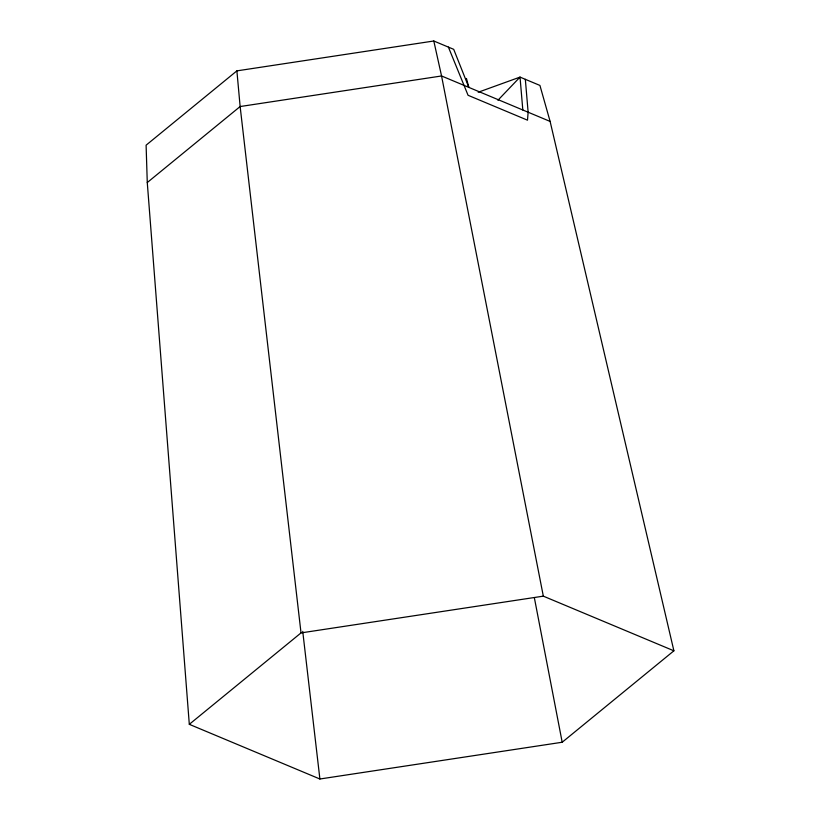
<?xml version="1.0" encoding="UTF-8"?>
<svg xmlns="http://www.w3.org/2000/svg" width="820" height="820" viewBox="0 0 820 820"><rect width="100%" height="100%" fill="white"/><g stroke="black" fill="none" stroke-linecap="round" stroke-linejoin="round"><path stroke-width="1.23" d="M497.924 100.245L520.023 77.1L539.929 85.434L550.117 121.421L673.896 650.813L562.192 742.243L319.892 779L189.307 724.326L147.272 182.542L146.103 145.181L236.888 70.868L433.8 41L453.706 49.333L468.845 87.402L466.457 78.464M147.272 182.542L240.137 106.538L441.56 75.973L550.117 121.421M189.307 724.326L301.022 632.907L543.322 596.15L673.896 650.813M478.183 92.25L520.023 77.1L522.822 110.003M448.396 47.109L468.066 95.284L527.496 120.171L528.131 112.217L525.333 79.325M433.8 41L441.56 75.973L543.322 596.15M534.384 597.882L562.192 742.243M302.734 631.38L319.892 779M301.022 632.907L240.137 106.538L236.888 70.868"/></g></svg>
